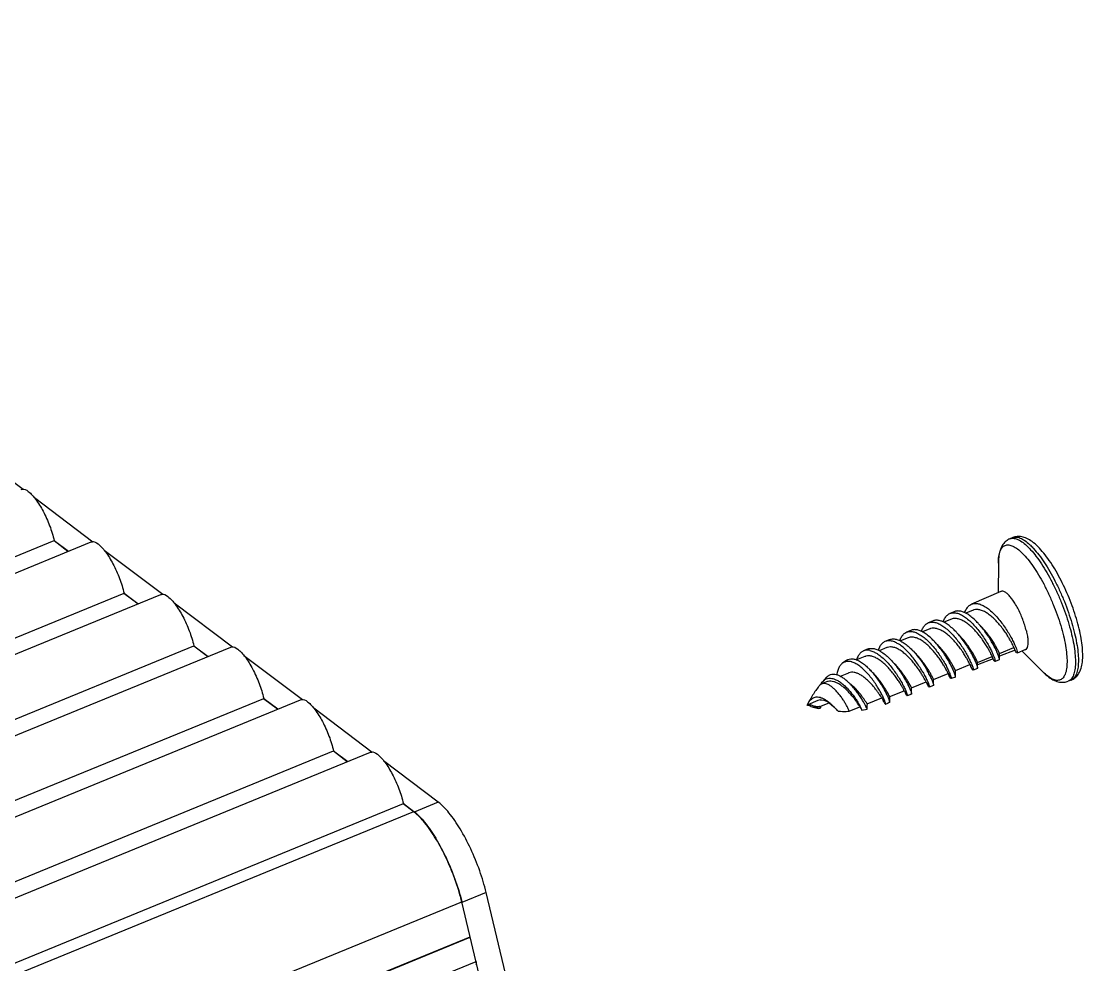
# Model space of a CAD drawing. Header units: millimetres. Extents: x 2325 to 6512, y -89 to 731.
# Drawn here: x 6393.93 to 6432.55, y 282.97 to 317.3 of the extents above; entities that cross this region are included whole.
import ezdxf

# ---------------------------------------------------------------- set-up
doc = ezdxf.new("R2010")
doc.units = ezdxf.units.MM
doc.layers.add('02___PRT_ALL_AXES', color=7, linetype='Continuous')

msp = doc.modelspace()

# ---------------------------------------------------------------- linework, layer by layer
at = {"color": 7, "linetype": 'Continuous'}
for p, q in [((6393.997358874893, 300.263150309693), (6371.373346442031, 317.2957341311715)), ((6396.538300391936, 298.3501916997523), (6394.411216185365, 299.9515760763518)), ((6258.520895695759, 242.3894991001519), (6395.133252071735, 298.3999497384114)), ((6259.857577264216, 242.3426601971326), (6396.469933640163, 298.3531108328519)), ((6395.63031539562, 298.0088711352521), (6395.125149575872, 298.3891873672522)), ((6395.133252071735, 298.3999497384114), (6395.644816296242, 298.0148164395926)), ((6399.079241906418, 296.4372330923518), (6396.952157699832, 298.0386174689514)), ((6261.061837212803, 240.4765404902121), (6397.674193586232, 296.4869911284716)), ((6262.398518781245, 240.4297015871919), (6399.010875154689, 296.4401522254514)), ((6398.171256910116, 296.0959125278517), (6397.666091090383, 296.4762287598517)), ((6397.674193586232, 296.4869911284716), (6398.185757810768, 296.1018578321921)), ((6401.620183423491, 294.5242744824121), (6399.493099216905, 296.1256588590116)), ((6428.569026396401, 295.8684043697115), (6428.298132935141, 295.7573392705311)), ((6427.775793357514, 295.543182396333), (6427.497358702307, 295.4290254440523)), ((6426.99466173717, 295.1885916907316), (6426.723792931671, 295.077536700753)), ((6426.20142870083, 294.8633697198923), (6425.92467050149, 294.7499001068521)), ((6263.602778727314, 238.5635818828117), (6400.215135103275, 294.5740325210721)), ((6264.939460295771, 238.5167429772521), (6401.551816671703, 294.5271936155125)), ((6400.712198427145, 294.1829539179119), (6400.207032607426, 294.5632701499119)), ((6400.215135103275, 294.5740325210721), (6400.726699327783, 294.1888992222515)), ((6425.420300979351, 294.5087806576724), (6425.147423011027, 294.3969019177514)), ((6429.520740555958, 294.2922633919528), (6430.049562579321, 294.5090780383319)), ((6430.091027853277, 294.4146051284727), (6429.521333884719, 294.1919613167123)), ((6430.049391098868, 294.5090077311318), (6430.059793270071, 294.4900816983721)), ((6430.091027853277, 294.4146051284727), (6430.059266395323, 294.4910403121524)), ((6430.059793270071, 294.4900816983721), (6430.06437295359, 294.4812902783127)), ((6404.161124937958, 292.6113158750116), (6402.034040731387, 294.2127002516129)), ((6424.145004982822, 293.9875019542326), (6424.104128757748, 293.9975878802118)), ((6424.627067943011, 294.183558684292), (6424.326736813915, 294.0604242747316)), ((6428.727507517086, 293.9670414185724), (6429.256329542981, 294.1838560674917)), ((6429.292355320586, 294.1024735175318), (6428.727906261507, 293.8818794832317)), ((6429.256158054903, 294.1837857577514), (6429.266564747328, 294.1648512464711)), ((6429.292355320586, 294.1024735175318), (6429.266033788235, 294.1658173049921)), ((6429.266564747328, 294.1648512464711), (6429.271141987332, 294.1560642079115)), ((6429.51636903309, 294.063348096672), (6429.525905193828, 294.0767061166928)), ((6429.523580984629, 294.0774541898712), (6429.521954581951, 294.1447172125721)), ((6424.024839193176, 293.5840258625315), (6423.729785996149, 293.4630553805721)), ((6427.129041580143, 293.3460078651117), (6427.65786360355, 293.5628225114918)), ((6427.657669227478, 293.5630666562923), (6427.675744342481, 293.5317861854522)), ((6427.922274616498, 293.6712298359528), (6428.451096639876, 293.8880444848713)), ((6428.450901692349, 293.8882895897917), (6428.468979558145, 293.857004254852)), ((6428.468979558145, 293.857004254852), (6428.480098199851, 293.8364767063725)), ((6428.477179920208, 293.8352031300522), (6428.47052066502, 293.8508018390124)), ((6428.723244320116, 293.7551488121329), (6428.731618956657, 293.766599035612)), ((6428.72993227219, 293.7672450439725), (6428.728535942771, 293.8293650746721)), ((6423.021663841131, 293.1710797389717), (6423.036515614856, 293.1967017248119)), ((6423.054373189001, 293.1860592467322), (6423.023475668868, 293.1702209624321)), ((6423.036515614856, 293.1967017248119), (6423.085774421585, 293.2651344302124)), ((6423.231606156836, 293.2588038891529), (6423.054344583516, 293.1861274431924)), ((6426.323812400669, 293.0501977683928), (6426.852634424047, 293.2670124173113)), ((6426.898270819956, 293.182447806152), (6426.892876822627, 293.1939803967519)), ((6426.895000905244, 293.1931219123119), (6426.900124311282, 293.183278109292)), ((6426.904309184794, 293.1704336645719), (6426.898270819956, 293.182447806152)), ((6427.675744342481, 293.5317861854522), (6427.686792008981, 293.5113952330924)), ((6427.68443935428, 293.5103574830712), (6427.680230625099, 293.5199085155312)), ((6427.920172296605, 293.4392244046115), (6427.92399155997, 293.4523396717516)), ((6425.530579364344, 292.7249757975517), (6426.059401387693, 292.9417904439327)), ((6426.324516793475, 292.827710219973), (6426.321697446818, 292.818187378972)), ((6427.127096089995, 293.1310996538326), (6427.130398217016, 293.1423671090718)), ((6266.143720244358, 236.6506232728719), (6402.756076617772, 292.6610739111323)), ((6267.480401812785, 236.6037843698517), (6404.092758186214, 292.6142350081121)), ((6403.253139941671, 292.2699953105133), (6402.747974121909, 292.6503115425115)), ((6402.756076617772, 292.6610739111323), (6403.267640842294, 292.2759406148528)), ((6422.523205688974, 292.415057941392), (6422.534038085383, 292.4366381750918)), ((6422.523205688974, 292.415057941392), (6422.548384729302, 292.4291567320918)), ((6422.653060295905, 292.3726679144132), (6422.523205688974, 292.415057941392)), ((6422.534038085383, 292.4366381750918), (6422.575328353336, 292.5113768216527)), ((6422.917098607048, 292.5803277734115), (6422.548384726755, 292.429156744792)), ((6422.994094780219, 292.6040157854716), (6422.917098911852, 292.5803270317322)), ((6422.984346768217, 292.365683005852), (6423.322668204864, 292.5043932694519)), ((6424.442681021968, 292.3923019696315), (6424.455029191313, 292.3687909777921)), ((6424.71569824582, 292.461367716692), (6425.240346787565, 292.6764712539719)), ((6425.219488457436, 292.7083951169719), (6425.250867970486, 292.6603684845525)), ((6425.311215228512, 292.547818100052), (6425.297472799803, 292.580957609592)), ((6425.29896061752, 292.5782680518517), (6425.302045602462, 292.5723392625917)), ((6425.30087343565, 292.5718572569525), (6425.311215228512, 292.547818100052)), ((6425.330549281784, 292.5087953459927), (6425.311215228512, 292.547818100052)), ((6425.526339606478, 292.5446695846325), (6425.517103798202, 292.5292757368318)), ((6425.526339606478, 292.5446695846325), (6425.530985050582, 292.517990656533)), ((6406.702066455016, 290.6983572650709), (6404.57498224843, 292.2997416416723)), ((6422.66197247775, 292.3700038074724), (6422.653061304294, 292.372671196092)), ((6424.05917131909, 292.1921946355326), (6424.447130411087, 292.3512561157325)), ((6424.426241387593, 292.3831939233326), (6424.456738469098, 292.3365660943121)), ((6424.455029191313, 292.3687909777921), (6424.46069753916, 292.3576681984126)), ((6424.46069753916, 292.3576681984126), (6424.511689865418, 292.2498479466925)), ((6424.506114705096, 292.2523306188917), (6424.50891350573, 292.2469180770116)), ((6424.50891350573, 292.2469180770116), (6424.509365673986, 292.2460188027129)), ((6424.516204441077, 292.2347008903719), (6424.509365097381, 292.2460187366726)), ((6424.511689865418, 292.2498479466925), (6424.516041495017, 292.2347506235722)), ((6424.70939682585, 292.2674922929121), (6424.709532365343, 292.2678337806722)), ((6268.684661758854, 234.7376646654723), (6405.297018134801, 290.7481153037318)), ((6270.021343327297, 234.6908257599119), (6406.633699703258, 290.7012763981723)), ((6405.794081458685, 290.3570367005726), (6405.288915638967, 290.7373529325726)), ((6405.297018134801, 290.7481153037318), (6405.808582359337, 290.3629820049121)), ((6409.105403449192, 288.8889948055715), (6407.115923762927, 290.3867830342718)), ((6271.225603275883, 232.8247060555325), (6407.837959649327, 288.835156693792)), ((6271.606744502433, 232.5377622656927), (6408.219100878379, 288.548212901412)), ((6408.224033405999, 288.5276370599125), (6407.829857153449, 288.8243943251721)), ((6407.837959649327, 288.835156693792), (6408.219100878379, 288.548212901412)), ((6409.105403449192, 288.8889948055715), (6408.224033405999, 288.5276370599125)), ((6409.57338210429, 286.4459915127721), (6409.724577171475, 286.0493468755315)), ((6409.724577171475, 286.0493468755315), (6409.84897967602, 285.6703099170721)), ((6409.84778100432, 285.6699824475721), (6409.729509701612, 286.0287710314927)), ((6410.845815503033, 285.602603306232), (6409.964445462372, 285.2412455605721)), ((6424.600799745627, 228.0418690095915), (6410.845815503033, 285.602603306232)), ((6273.347156558821, 229.2513707663514), (6409.959512932235, 285.2618214046118)), ((6422.495585759456, 232.7996774594115), (6409.959512932235, 285.2618214046118)), ((6273.650767503519, 227.9808444885123), (6410.263123879509, 283.9912951267718)), ((6273.655036636477, 227.9607688034924), (6410.267393012438, 283.9712194417528)), ((6410.248623596077, 283.9853500764323), (6410.267393012438, 283.9712194417528)), ((6273.865267323441, 227.0810125975516), (6410.477623699417, 283.0914632358129))]:
    msp.add_line(p, q, dxfattribs=at)
for points in [[(6428.728535942771, 293.8293650746721), (6428.727585545867, 293.9086268668728), (6428.727556884516, 293.967196836092)], [(6429.521954581951, 294.1447172125721), (6429.520848185924, 294.2289298584731), (6429.520789923403, 294.2924187993124)], [(6424.867083531057, 293.645209169172), (6424.846561662018, 293.6654176453924), (6424.814918705228, 293.6974319349331), (6424.79661008296, 293.7163688312724)], [(6427.92399155997, 293.4523396717516), (6427.922635979756, 293.5205624639314), (6427.921949940976, 293.6063275222726), (6427.922288472206, 293.6712726654326)], [(6426.849842859907, 293.2703296395314), (6426.874845545501, 293.2290376977319), (6426.894185882726, 293.1945742360516)], [(6427.130398217016, 293.1423671090718), (6427.129261094591, 293.2053970465116), (6427.128715294306, 293.2861364760914), (6427.129055435866, 293.3460506869727)], [(6426.056607105778, 292.9451120120914), (6426.081197810994, 292.9045252276313), (6426.101636594083, 292.8681459328521), (6426.102827755016, 292.8658588177926)], [(6426.324516793475, 292.827710219973), (6426.323461713031, 292.8969450649923), (6426.323246834125, 292.9843628987922), (6426.324035087566, 293.0508696542732)], [(6422.994094742122, 292.6040159683519), (6423.051124460408, 292.6094780986526), (6423.136873120524, 292.5966834785725), (6423.228216613201, 292.5610374995716), (6423.318598538108, 292.5069573588128)], [(6423.321972282947, 292.5049386709518), (6423.415205129257, 292.4318708541717), (6423.501015318305, 292.3502986449515)], [(6424.70953243899, 292.2678337959117), (6424.710481908764, 292.3123506944324), (6424.713527706592, 292.3999790358124), (6424.716708746719, 292.4613153088724)], [(6425.250867970486, 292.6603684845525), (6425.282716458993, 292.6076329512128), (6425.297472799803, 292.580957609592)], [(6425.530985050582, 292.517990656533), (6425.530135872696, 292.5819802389927), (6425.530043876463, 292.6642924492729), (6425.530802051211, 292.725647640252)], [(6423.014511094467, 292.3326934655318), (6423.032917176528, 292.381381099933), (6423.035185637835, 292.3865267132117)], [(6424.456738469098, 292.3365660943121), (6424.48922347904, 292.2828630724319), (6424.506114705096, 292.2523306188917)]]:
    msp.add_lwpolyline(points, dxfattribs=at)
for points, start_tangent, end_tangent in [([(6393.931426375313, 300.2624357924527), (6393.964750288835, 300.275493322851), (6394.183936403695, 300.1925269177912), (6394.450938396994, 299.9094645400513), (6394.725107635308, 299.4693998677315), (6394.964704334148, 298.9393287612505), (6395.133252071735, 298.3999497384114)], (0.8788584231803711, 0.4770826678940581), (0.2324207437533118, -0.9726153391105641)), ([(6396.472367889795, 298.3494771850522), (6396.505691803361, 298.3625347154523), (6396.724877920724, 298.2795683103926), (6396.991879914038, 297.9965059301115), (6397.26604914979, 297.556441260332), (6397.505645851192, 297.0263701513116), (6397.674193586232, 296.4869911284698)], (0.8788584231803711, 0.4770826678940581), (0.2324207437533118, -0.9726153391105641)), ([(6429.902868008614, 298.4668843619705), (6429.767653488607, 298.3865095265303), (6429.651837146705, 298.260662579852), (6429.563462362808, 298.0890555011713), (6429.506463091509, 297.8678063754708), (6429.48409091119, 297.5848725395129)], (-0.9252533689226204, -0.379349711081136), (-0.009504860473904149, -0.9999548277934218)), ([(6429.502925232178, 297.8316517081324), (6429.549854518564, 298.0149686821126), (6429.6270305288, 298.1504661632101), (6429.731438351469, 298.2276193845722), (6429.860504092847, 298.2445276286319), (6430.011052305834, 298.2007760625923), (6430.179375243266, 298.0974417988521), (6430.361328064502, 297.9370695084702), (6430.552430803984, 297.7236078729123), (6430.747978139576, 297.4623126017516), (6430.943156928794, 297.1596143247528), (6431.133156891688, 296.8229731717723), (6431.313301735872, 296.4606752832108), (6431.479155206553, 296.0816428230913), (6431.626633933682, 295.6952080003305), (6431.752106992362, 295.3108846617918), (6431.852484343059, 294.9381373173722)], (0.1560760860222876, 0.9877450356098803), (0.2324207437690665, -0.9726153391067993)), ([(6429.902973982485, 298.4666224346323), (6429.986080735262, 298.4861536579513), (6430.129604245516, 298.4667398791528), (6430.291790702957, 298.3894571482718), (6430.469016157493, 298.25603219541), (6430.65732227568, 298.0694451644707), (6430.852501966607, 297.8338648304501), (6431.050197817089, 297.5545500576102), (6431.245991377737, 297.2377428578496), (6431.435507668759, 296.8905227344124), (6431.614514791052, 296.5206435275116), (6431.779013410496, 296.1363691525524), (6431.92532952122, 295.7462824016123), (6432.05019490266, 295.3590963281325), (6432.150819910976, 294.9834609122702)], (0.9271975669366952, 0.3745726523208455), (0.2324207436089998, -0.9726153391450496)), ([(6432.423005322906, 295.1928882150326), (6432.323755877, 295.5614907442708), (6432.201105449227, 295.9373429262717), (6432.057796756921, 296.3133405689908), (6431.896753032774, 296.6821914518126), (6431.721031225223, 297.0366486651722), (6431.533638303075, 297.3698181105904), (6431.33719593497, 297.6754365697118), (6431.133317772745, 297.9480790292521), (6430.921494218748, 298.1829377416519), (6430.709416210108, 298.3652963964917), (6430.515581240901, 298.480891931112), (6430.333723491824, 298.5403160235904), (6430.163701091204, 298.5486791183706), (6430.010315893795, 298.5109375098321)], (-0.2324207434481656, 0.9726153391834832), (-0.9252533683441613, -0.3793497124920273)), ([(6430.010421740672, 298.5106755266127), (6430.093527827974, 298.5302067473907), (6430.237051754762, 298.5107931463929), (6430.399238265565, 298.4335104967916), (6430.576464248394, 298.3000851603913), (6430.652838461925, 298.2295736961299)], (0.9271973265168925, 0.3745732474429097), (0.7176516233279644, -0.6964022885766084)), ([(6430.652838461925, 298.2295736961299), (6430.764770765376, 298.1134976468505), (6430.959951154795, 297.87791626889), (6431.15764542539, 297.5986036220323), (6431.353437850654, 297.2817984390325), (6431.542954385523, 296.9345781555724), (6431.721961655154, 296.5646989207301), (6431.886460924836, 296.1804232224306), (6432.032777408933, 295.790335536771), (6432.15764280053, 295.4031494353506), (6432.258267796142, 295.027514060131)], (0.7176516229689216, -0.6964022889466065), (0.2324207433752092, -0.9726153392009174)), ([(6429.484090575928, 297.5848725420522), (6429.501810134077, 297.824464943233), (6429.502925232178, 297.8316517081324)], (0.00922159512803479, 0.99995748018768), (0.1560760822532314, 0.9877450362054383)), ([(6399.013309406868, 296.4365185751115), (6399.046633320389, 296.4495761055107), (6399.26581943525, 296.366609700451), (6399.53282142852, 296.0835473227119), (6399.806990666833, 295.6434826503904), (6400.046587365703, 295.1134115439111), (6400.215135103275, 294.5740325210712)], (0.8788584231803711, 0.4770826678940581), (0.2324207437533118, -0.9726153391105641)), ([(6428.2576286575, 295.7755642328123), (6428.283109520935, 295.8407159186102), (6428.355371322055, 295.9654575131702), (6428.446654804729, 296.0542658623511), (6428.506887922757, 296.0877884013501)], (0.3265660346058696, 0.9451743886933236), (0.917632221630544, 0.3974306302053133)), ([(6428.506887922757, 296.0877884013501), (6428.557663221241, 296.1051922730724), (6428.684501270875, 296.1149500183522), (6428.821589734283, 296.0847949935717), (6428.967658243253, 296.0171618344523), (6429.121962110434, 295.9131309553916), (6429.277875545109, 295.778364354211), (6429.428438601864, 295.6220259038731), (6429.572580912029, 295.4486462531725), (6429.709065302502, 295.2621233902503), (6429.831962890059, 295.0733210094107), (6429.93656448171, 294.8937048382907)], (0.9176322220735907, 0.3974306291823571), (0.4821638463020424, -0.8760810609294214)), ([(6430.04891320802, 294.50933979549), (6430.04886492769, 294.5099711658325), (6430.045831857811, 294.5203119427109), (6430.02594522753, 294.5664449721119), (6429.987804021113, 294.6453277683707), (6429.930807289793, 294.7524952959714), (6429.855178540887, 294.8822581885918), (6429.761954071504, 295.0279539322503), (6429.652935844011, 295.1822399686101), (6429.53061106198, 295.3374157949104), (6429.398041987539, 295.485759953391), (6429.258730945347, 295.6198671451723), (6429.116466391157, 295.7329707696111), (6428.975156879527, 295.8192368175526), (6428.838660152289, 295.8740163752521), (6428.710614860984, 295.8940457967122), (6428.594282241242, 295.8775859363116), (6428.569040915021, 295.8683691297531)], (0.3738623971590705, 0.9274841820702246), (-0.9245950271606257, -0.3809514873968098)), ([(6427.498725895386, 295.4317581767103), (6427.398770824797, 295.4739200532725), (6427.263907515642, 295.502785448932), (6427.139023018137, 295.4927363478712), (6427.088966722536, 295.4755342664506)], (-0.8943190058648974, 0.4474299003741496), (-0.9176466081745377, -0.3973974112972636)), ([(6427.470701834094, 295.440825651592), (6427.495061922522, 295.5022617339503), (6427.566529572339, 295.6250919327916), (6427.65779133545, 295.713728387472), (6427.717706254998, 295.7470218464107)], (0.3325829944957656, 0.9430739906137957), (0.9177529286484862, 0.3971518122294381)), ([(6427.717706254998, 295.7470218464107), (6427.767970340408, 295.7642693227129), (6427.892904179922, 295.7742592773314), (6428.02799913454, 295.7453015780714), (6428.173569427594, 295.678778299892), (6428.326647033531, 295.5764665893524), (6428.480574691153, 295.4444477093705), (6428.629233611495, 295.2912908935107), (6428.772975714173, 295.1196773784716), (6428.90875204409, 294.93542128775), (6429.030674429139, 294.7494857845916), (6429.134482458767, 294.5726969306509)], (0.9177529285225937, 0.3971518125203553), (0.4854662157510271, -0.8742554279867969)), ([(6429.255773836712, 294.1840647996126), (6429.255734616594, 294.1845747198507), (6429.252212949747, 294.1960749991115), (6429.231397235731, 294.2440938565917), (6429.191870479635, 294.3254245372103), (6429.133054125336, 294.4353809644911), (6429.055231931468, 294.5680103487123), (6428.959535285156, 294.7163618706502), (6428.847890710394, 294.8727992666921), (6428.722932022045, 295.0293432944703), (6428.587881098336, 295.1780286892511), (6428.446402689393, 295.3112596724698), (6428.302439794696, 295.4221481298912), (6428.160037006086, 295.5048193894903), (6428.023159743645, 295.5546720685518), (6427.895517433537, 295.5685804329108), (6427.780398552781, 295.545030449531), (6427.775794073788, 295.5431806564305)], (0.3516287659661498, 0.9361395253620707), (-0.9250115865917613, -0.3799388959701189)), ([(6428.29919883342, 295.7593585629104), (6428.182594842607, 295.810444051291), (6428.046506148583, 295.8400212489317), (6427.920545173658, 295.8301344665718), (6427.87008755297, 295.8128199190317)], (-0.8843558661337695, 0.4668133481754678), (-0.9176389853893702, -0.3974150129191993)), ([(6428.745124372881, 295.3972888222318), (6428.635390195583, 295.5082027380716), (6428.480680334827, 295.6412013697102), (6428.32756299311, 295.7438123303521), (6428.29919883342, 295.7593585629104)], (-0.6820483188457989, 0.731307111109703), (-0.8843558655644653, 0.4668133492539879)), ([(6426.143346774823, 295.0672228783508), (6426.193121018683, 295.0843197783718), (6426.315704824819, 295.0945379469115), (6426.45025659026, 295.0663243279517), (6426.593625958072, 295.0015340003313), (6426.742262419759, 294.9033665893524), (6426.892147072978, 294.776519126511), (6427.039635170202, 294.626472106312), (6427.181084684091, 294.4595671899327), (6427.313006183011, 294.2828301189723), (6427.431499451233, 294.1048648716526), (6427.534564342912, 293.9323804160106)], (0.9178193790531995, 0.3969982209461392), (0.4923089806709713, -0.8704205119083015)), ([(6426.724631185012, 295.0791197608317), (6426.603440825415, 295.1319498355127), (6426.46984212132, 295.1602644423322), (6426.345965157985, 295.1502538959324), (6426.295728613835, 295.1330154086903)], (-0.8837500709334642, 0.467959199209821), (-0.9176818680134845, -0.3973159814546623)), ([(6426.683567106602, 295.0953524512518), (6426.711697568515, 295.1667457831903), (6426.783364849611, 295.288483505173), (6426.873644252491, 295.3753677408525), (6426.932528991232, 295.40798394943)], (0.3249557932885977, 0.9457292067014629), (0.9176754571056402, 0.3973307884193654)), ([(6426.932528991232, 295.40798394943), (6426.983086192626, 295.4253119386515), (6427.107841122162, 295.4351913169115), (6427.242439562639, 295.406297234493), (6427.385930482162, 295.3409166388113), (6427.537321896432, 295.2402242392303), (6427.690149251439, 295.1097874744503), (6427.837647681366, 294.9585352750522), (6427.979081218649, 294.7905676074309), (6428.113030671355, 294.6099396628709), (6428.233736980599, 294.4271903560323), (6428.336646365869, 294.253388321112)], (0.917675456452128, 0.3973307899287176), (0.4888349458690399, -0.8723762924892062)), ([(6428.451195280761, 293.8886306025718), (6428.450841291133, 293.8891064741122), (6428.446126700621, 293.8982361916908), (6428.425145698619, 293.9419225889517), (6428.386545072246, 294.0172300532707), (6428.329743943783, 294.1198497362705), (6428.254957273452, 294.2442909275717), (6428.163184571569, 294.3841235841513), (6428.056164389369, 294.5322612609519), (6427.936296640773, 294.6812720322717), (6427.80653626528, 294.8237037438506), (6427.670262892929, 294.9524093716312), (6427.531132284721, 295.060858268271), (6427.392916096849, 295.1434197516122), (6427.259336948215, 295.1956067338518), (6427.133906045923, 295.2142688174329), (6427.019770414388, 295.1977265822928), (6426.994675280434, 295.1885588129711)], (-0.7578360913637588, 0.6524449851339962), (-0.9246374077500721, -0.3808486105911733)), ([(6427.958442433412, 295.0650571930722), (6427.847286813727, 295.1768224508726), (6427.694049355379, 295.3076537665523), (6427.542386971394, 295.4085206234925), (6427.498725895386, 295.4317581767103)], (-0.6834971996593606, 0.7299531341516469), (-0.8943190072569378, 0.4474298975917517)), ([(6429.289428844344, 294.6347093085326), (6429.185450690589, 294.8120714963528), (6429.063377439708, 294.9985038209718), (6428.927873067567, 295.1826796400704), (6428.78480507836, 295.3538668897712), (6428.745124372881, 295.3972888222318)], (-0.4848217712189388, 0.8746129716349577), (-0.6820483184706961, 0.73130711145954)), ([(6429.520099980664, 294.2925559770904), (6429.520042901766, 294.2931565169104), (6429.517009831872, 294.3034972937924), (6429.49712320162, 294.3496303257319), (6429.458981995174, 294.4285131194513), (6429.401985266415, 294.5356806470512), (6429.326356517495, 294.6654435396716), (6429.233132045565, 294.8111392858703), (6429.124113818101, 294.9654253222328), (6429.00178903607, 295.1206011485304), (6428.869219964146, 295.2689453044698), (6428.832596824281, 295.3063788897519)], (0.1950095098419745, 0.9808013514831599), (-0.7067107593747319, 0.7075025813267326)), ([(6432.134674284136, 293.3295186473909), (6432.268974871515, 293.409154538412), (6432.384192885942, 293.5335694051512), (6432.47233241502, 293.7027188992109), (6432.529664952099, 293.9200419113498), (6432.553283101466, 294.1979085895521), (6432.540164461208, 294.5098940717529), (6432.495498286904, 294.8425090859722), (6432.423005322906, 295.1928882150326)], (0.9252533681040215, 0.3793497130777405), (-0.2324207435877958, 0.9726153391501166)), ([(6425.358264824516, 294.7282250625706), (6425.302725763651, 294.6978866421708), (6425.212627899638, 294.6131123260723), (6425.140805188328, 294.4938901540511), (6425.110148315443, 294.4171443715525)], (-0.9179066765228422, -0.3967963371741109), (-0.325616713196378, -0.9455018540897675)), ([(6426.736728247439, 293.6130718064717), (6426.634502894341, 293.7826557014917), (6426.51698681748, 293.9577822702107), (6426.386802805553, 294.1309755306314), (6426.247058464762, 294.2948388655907), (6426.101205533219, 294.4423604526904), (6425.952920848833, 294.567155968912), (6425.805998041333, 294.6636880796316), (6425.664174868036, 294.7275131742311), (6425.53097020936, 294.7554546702916), (6425.409569382837, 294.7457018678509), (6425.358264824516, 294.7282250625706)], (-0.4958547446560965, 0.8684054768378868), (-0.9179066773811143, -0.396796335188675)), ([(6425.514691453509, 294.7958192403105), (6425.538354807251, 294.8050285945104), (6425.659692347161, 294.8241390033302), (6425.794143973088, 294.8033501167914), (6425.925237726662, 294.7510267213123)], (0.9173041338497816, 0.3981873001768165), (0.8931817045042423, -0.4496959447659012)), ([(6425.896786185893, 294.7611268662106), (6425.923219544269, 294.8273438305508), (6425.995172163874, 294.9489622944523), (6426.085658226244, 295.0354323501118), (6426.143346774823, 295.0672228783508)], (0.3316180299114659, 0.9434137386309561), (0.9178193787819138, 0.3969982215733243)), ([(6425.925237726662, 294.7510267213123), (6425.938359361573, 294.7442945808519), (6426.088596841126, 294.6501365674906), (6426.240853496225, 294.5254614726721), (6426.372823095133, 294.3955688876516)], (0.8931817043132543, -0.44969594514524), (0.6865616157956872, -0.7270716248871325)), ([(6427.657669966628, 293.563066757891), (6427.647100086828, 293.5853063146308), (6427.619295166567, 293.6419430441331), (6427.573151733328, 293.7293859909108), (6427.508387237505, 293.8426796911702), (6427.42555091093, 293.9757269053901), (6427.325997226371, 294.12156355301), (6427.211823505009, 294.2726716480514), (6427.085774475936, 294.4213162097906), (6426.951118209816, 294.559891043132), (6426.811498966572, 294.6812579225701), (6426.670773614294, 294.7790640642718), (6426.532838967623, 294.8480237561701), (6426.401457757189, 294.8841516900114), (6426.280090999682, 294.8849376447509), (6426.201447296155, 294.8633241573728)], (0.135286060733752, -0.9908065814129131), (-0.9258490857070455, -0.3778934644783208)), ([(6427.159535997193, 294.7277117133329), (6427.047659355312, 294.8396340574321), (6426.89603489858, 294.9683025935913), (6426.745830329814, 295.0675732357916), (6426.724631185012, 295.0791197608317)], (-0.6850194822337141, 0.7285247483512515), (-0.883750071598999, 0.4679591979529461)), ([(6427.689510725913, 293.9943927938924), (6427.587223970879, 294.1659437665124), (6427.46734111693, 294.3463253107523), (6427.334370973907, 294.5246073189331), (6427.194011305439, 294.6903825728526), (6427.159535997193, 294.7277117133329)], (-0.4916308884299074, 0.8708036917363294), (-0.6850194826146492, 0.7285247479930648)), ([(6428.495630624975, 294.3170167333513), (6428.392413678763, 294.4916197902924), (6428.271348576696, 294.6751487348914), (6428.137047174003, 294.8564435132715), (6427.995296718358, 295.0249408547127), (6427.958442433412, 295.0650571930722)], (-0.4881568456012116, 0.8727559189674252), (-0.6834972010109416, 0.7299531328860838)), ([(6428.726913019922, 293.9673096374902), (6428.726860180303, 293.9678483181499), (6428.723593704732, 293.9787437497519), (6428.703262676057, 294.0257801453902), (6428.664458250243, 294.1058368077304), (6428.606589940764, 294.2143433750728), (6428.529909771556, 294.3454848399927), (6428.43549919074, 294.4924610306728), (6428.325219424014, 294.6477889648725), (6428.201627532524, 294.8036346171114), (6428.067861963102, 294.9521594153105), (6428.039364194346, 294.9811551917103)], (0.172569655269835, 0.9849973167882491), (-0.7066992935371632, 0.7075140341463725)), ([(6429.93656448171, 294.8937048382907), (6430.023157366721, 294.7272700149509), (6430.091217959585, 294.5788356686911), (6430.138233207175, 294.4582819270721), (6430.164016597317, 294.3723767597924), (6430.170435911374, 294.3228122716703), (6430.162959878575, 294.3145623084905)], (0.482163845894145, -0.8760810611539137), (-0.8127074627653086, -0.5826719316781738)), ([(6431.852484343059, 294.9381373173722), (6431.925294395545, 294.5861441783302), (6431.968744354375, 294.2635723114102), (6431.981764325779, 293.9783655056502), (6431.964033761798, 293.7375442981914), (6431.915989377327, 293.5470405593126), (6431.838813364559, 293.4115430782106), (6431.734405544406, 293.3343898568504), (6431.605339803044, 293.3174816127915), (6431.454791587495, 293.3612331788311), (6431.286468652625, 293.4645674425713), (6431.109814083402, 293.6196446762299)], (0.2324207433491464, -0.9726153392071453), (-0.7084629194268725, 0.7057480370480339)), ([(6432.150819910976, 294.9834609122702), (6432.224956752785, 294.6277672167501), (6432.270949325286, 294.2999608975127), (6432.287770239063, 294.0073652317499), (6432.275043858617, 293.7565151009924), (6432.233054420105, 293.5530144691323), (6432.162739788075, 293.4014090649519), (6432.117795653941, 293.3465638736528)], (0.2324207428137469, -0.9726153393350869), (-0.7073837850390003, -0.7068296687773494)), ([(6432.258267796142, 295.027514060131), (6432.332404627823, 294.6718204154125), (6432.37839720792, 294.3440140428323), (6432.395218126776, 294.0514176430127), (6432.382491606631, 293.8005671312524), (6432.340501916662, 293.5970663952515), (6432.270187048411, 293.4454612882521), (6432.173117661669, 293.3491383617732), (6432.13456844487, 293.3297806331514)], (0.2324207437365197, -0.9726153391145768), (-0.9271973139779885, -0.3745732784809983)), ([(6401.55425092135, 294.523559967711), (6401.587574834886, 294.5366174955719), (6401.806760952264, 294.4536510930514), (6402.073762945593, 294.1705887127703), (6402.347932183877, 293.7305240429917), (6402.587528882746, 293.2004529339713), (6402.756076617772, 292.6610739111323)], (0.8788584231803711, 0.4770826678940581), (0.2324207437533118, -0.9726153391105641)), ([(6424.565133792066, 294.3842742010705), (6424.480701730785, 294.3287748429314), (6424.400859845768, 294.2345442439903), (6424.338350455926, 294.1095982683321), (6424.321646867285, 294.0624025308701)], (-0.9072401883757883, -0.4206129344134156), (-0.3081439570675549, -0.9513397404306987)), ([(6424.80998687869, 294.4045864362918), (6424.687295567021, 294.4147559511323), (6424.576762712162, 294.38938980425), (6424.565133792066, 294.3842742010705)], (-0.9773474733152957, 0.2116410083235468), (-0.9072401865754257, -0.4206129382967043)), ([(6424.80998687869, 294.4045864362918), (6424.748644789035, 294.4322075392932), (6424.694670086183, 294.4373324871306), (6424.66732596003, 294.4298196929115)], (-0.8577294701997312, 0.5141013090344049), (-0.9191765548544455, -0.3938457324967642)), ([(6424.721432565066, 294.4533216372723), (6424.829193667809, 294.4801400977306), (6424.958954612224, 294.4711866536121), (6425.09932369648, 294.4239395217913), (6425.148847615719, 294.3995980845714)], (0.918539127941516, 0.3953300778342568), (0.8841641192649037, -0.4671764229972629)), ([(6424.80998687869, 294.4045864362918), (6424.948863354783, 294.3571509507722), (6424.992921232124, 294.3355460028718)], (0.9773474724609315, -0.2116410122689578), (0.886006446291912, -0.4636729204182378)), ([(6424.992921232124, 294.3355460028718), (6425.095820211, 294.2741424985527), (6425.248310891513, 294.1578112224509), (6425.399251831705, 294.0154312633697), (6425.542838560033, 293.8560010132699), (6425.677785229427, 293.6845706576308), (6425.802572869123, 293.5059473471122), (6425.91155120337, 293.331607103972), (6426.001524909612, 293.1712931142113), (6426.072842178715, 293.0291498018517), (6426.125095180638, 292.9104032778517), (6426.156949170758, 292.8232302771915), (6426.169306575577, 292.7720708163927), (6426.165174648364, 292.7593112127527)], (0.8860064426118995, -0.463672927450166), (-0.5911742441344674, -0.8065438692793104)), ([(6425.148847615719, 294.3995980845714), (6425.246716188087, 294.3410872008301), (6425.397252348799, 294.2267520345306), (6425.546916898349, 294.0863312942923), (6425.573885162908, 294.0583171466126)], (0.8841641189006744, -0.4671764236865921), (0.6883176882473528, -0.7254093741094197)), ([(6426.846432488261, 293.2761739839501), (6426.824352428297, 293.3174229006912), (6426.785287426415, 293.3891631940899), (6426.728676886874, 293.4872418396929), (6426.654727441151, 293.6063664960305), (6426.564402028724, 293.7403393599118), (6426.459375980188, 293.8823299573126), (6426.341962097658, 294.02517488117), (6426.21500813262, 294.1616913213705), (6426.081771119449, 294.2849906455115), (6425.945774182919, 294.3887783652911), (6425.810652096023, 294.4676274151109), (6425.679992316693, 294.5172128683901), (6425.557178523721, 294.5344979722516), (6425.445243426288, 294.5178634538327), (6425.420313552351, 294.5087501243318)], (-0.5747802405848904, 0.8183078119101488), (-0.9246791772985259, -0.3807471852430713)), ([(6426.372823095133, 294.3955688876516), (6426.391039782111, 294.3760921244705), (6426.535166440759, 294.20882792001), (6426.669483997868, 294.0311845541904), (6426.790615691085, 293.8511207664918), (6426.89571250653, 293.676700218711)], (0.6865616143890639, -0.7270716262153835), (0.4951408536185141, -0.868812715766712)), ([(6427.922432294605, 293.6717793217716), (6427.922019265223, 293.6722918251911), (6427.917304674682, 293.6814215453117), (6427.896323672723, 293.7251079425708), (6427.857723048868, 293.8004154068897), (6427.80092192039, 293.9030350873512), (6427.726135250074, 294.0274762786515), (6427.634362548177, 294.1673089377721), (6427.52734236343, 294.3154466145727), (6427.407474617396, 294.4644573833505), (6427.277714241931, 294.6068890974723), (6427.246504830104, 294.6382708101713)], (-0.9612074250760171, 0.2758265505326364), (-0.7115035454760575, 0.7026825063817939)), ([(6429.134482458767, 294.5726969306509), (6429.211828255307, 294.42639170383), (6429.274856661135, 294.2935940954115), (6429.321912960231, 294.1807005797721), (6429.352276239597, 294.0933757760116), (6429.36689635258, 294.0338811223313), (6429.366936123924, 294.003411053732), (6429.363632955496, 294.0026263207304)], (0.48546621594054, -0.874255427881562), (-0.9967751263403551, -0.08024554510481823)), ([(6429.525905193828, 294.0767061166928), (6429.516573050942, 294.1201408939317), (6429.490521901616, 294.2048624770908), (6429.443468086663, 294.3238346521524), (6429.375606048148, 294.4703704677916), (6429.289428844344, 294.6347093085326)], (0.3063822440872552, 0.9519085673046849), (-0.4848217720890139, 0.8746129711526511)), ([(6430.162959878575, 294.3145623084905), (6430.158731774247, 294.3123753278517), (6430.130979388801, 294.3436414121327), (6430.091027853277, 294.4146051284727)], (-0.812707462032443, -0.5826719327003708), (-0.4467877539307281, 0.8946399850987745)), ([(6423.816729970082, 293.9431173719307), (6423.733682041182, 293.8597316103308), (6423.666986716105, 293.7440267261721), (6423.618273437876, 293.6017515395518), (6423.599227052293, 293.5156203402124)], (-0.8073416370926128, -0.5900842999238498), (-0.1828261227613185, -0.9831452633441629)), ([(6424.104128757748, 293.9975878802118), (6424.034259524889, 294.0064844257916), (6423.918864248941, 293.9936009844508), (6423.818026213377, 293.9440600827705), (6423.816729970082, 293.9431173719307)], (-0.9796213029001313, 0.2008534363765014), (-0.8073416398740092, -0.5900842961183985)), ([(6423.965963006654, 294.0477028218914), (6424.055279216127, 294.088904895951), (6424.169596091868, 294.1001305224721), (6424.296168726733, 294.0742710745702), (6424.327678460535, 294.0628291035503)], (0.8318560291273623, 0.5549914835422766), (0.9311601901576256, -0.3646103403163636)), ([(6425.374058453084, 292.4522630612922), (6425.37543361926, 292.4522735692729), (6425.374807910566, 292.481284357071), (6425.356075166734, 292.5462211995121), (6425.318100452228, 292.6435221326713), (6425.260542977829, 292.7682854848702), (6425.18387437067, 292.9144698457906), (6425.089347226743, 293.075169397391), (6424.978951702034, 293.2428832224917), (6424.855341243145, 293.4098210902906), (6424.721711192886, 293.5682522872715), (6424.581653057985, 293.7108454031507), (6424.439005512433, 293.8309726736928), (6424.297702841004, 293.9229859821701), (6424.161594187661, 293.982478403191), (6424.145004982822, 293.9875019542308)], (0.9905189692325101, -0.1373760226188169), (-0.9611587203916412, 0.2759962213783065)), ([(6424.327678460535, 294.0628291035503), (6424.431823959627, 294.0128216699116), (6424.572983844913, 293.9187994728903), (6424.715811547585, 293.7966302201506), (6424.796614642279, 293.7163732127713)], (0.9311601903646639, -0.3646103397876188), (0.6924457281336889, -0.7214699672123612)), ([(6426.056757468696, 292.9449753524726), (6426.056719180729, 292.9449334780323), (6426.039281598141, 292.97684548431), (6426.004789739245, 293.040927380532), (6425.952439478186, 293.1332602768919), (6425.882225734962, 293.2486742624727), (6425.794940707588, 293.3809822935121), (6425.692136498687, 293.5232589177725), (6425.576053921579, 293.6681512340322), (6425.449520763441, 293.808208152291), (6425.315824073763, 293.9362132252111), (6425.178562298484, 294.0455061308324), (6425.041483883289, 294.1302785546307), (6424.908319572534, 294.1858312705511), (6424.782615958053, 294.2087810697115), (6424.667577635928, 294.1972084156926), (6424.627090932549, 294.1835027611117)], (-0.6725837342941804, -0.7400210269734876), (-0.9248886730736878, -0.3802380075952335)), ([(6425.573885162908, 294.0583171466126), (6425.691734010261, 293.9262689448727), (6425.827926150896, 293.7537916291706), (6425.952049758382, 293.5766375664128), (6426.061139971987, 293.4027426868727), (6426.152848897045, 293.2398888368119), (6426.225505939927, 293.095445460471), (6426.27820098823, 292.9760537917112), (6426.31082584803, 292.8873507433121), (6426.324078292959, 292.8337386889919), (6426.323269623006, 292.8279421397522)], (0.6883176901645683, -0.7254093722902355), (-0.1828226942158321, -0.9831459009117948)), ([(6426.324326509372, 293.0512334305325), (6426.324010782302, 293.0514309333105), (6426.317610462365, 293.0593593350325), (6426.295530404905, 293.1006082517718), (6426.256465403038, 293.1723485451724), (6426.199854860935, 293.2704271907708), (6426.125905415242, 293.3895518471111), (6426.035580005317, 293.5235247109916), (6425.930553954278, 293.6655153083914), (6425.813140074295, 293.8083602322525), (6425.686186109242, 293.944876672452), (6425.66031726081, 293.9704340406909)], (-0.8957107069776731, 0.4446373009606337), (-0.7166768609193515, 0.6974053892986378)), ([(6427.129079215325, 293.3460757186725), (6427.129052654544, 293.3460954595506), (6427.12157193546, 293.3615208312925), (6427.097350437043, 293.4114553339126), (6427.055151656803, 293.4926514173897), (6426.994535234999, 293.60049006125), (6426.915874470296, 293.7291878759918), (6426.820337892257, 293.8720551061309), (6426.709835776443, 294.0217929753101), (6426.586934066445, 294.1708172187912), (6426.454739578514, 294.3115934040919), (6426.453270493303, 294.3130453747729)], (-0.8744903496261501, 0.4850429139887867), (-0.7115350003187906, 0.702650655248637)), ([(6427.925176647777, 293.451799703312), (6427.915958289284, 293.4962930992127), (6427.889293549606, 293.5780271216721), (6427.842170824451, 293.6930791039115), (6427.774763948861, 293.8350306589721), (6427.689510725913, 293.9943927938924)], (0.4146242477790215, 0.9099927104948043), (-0.491630887319072, 0.8708036923634752)), ([(6428.336646365869, 294.253388321112), (6428.422314495236, 294.0919297032108), (6428.489919203837, 293.9480795718112), (6428.537002802836, 293.8314464802127), (6428.563399402317, 293.7485288888723), (6428.570946265545, 293.7009818846521), (6428.5643788822, 293.6935492096521)], (0.4888349471280907, -0.8723762917836986), (-0.8005598940396208, -0.5992527480581724)), ([(6428.731618956657, 293.766599035612), (6428.72240025017, 293.8107278678529), (6428.695854608575, 293.8944590719923), (6428.648602970798, 294.0117602699514), (6428.581024980473, 294.1557958416718), (6428.495630624975, 294.3170167333513)], (0.3576680800849979, 0.9338487803109835), (-0.4881568451358908, 0.8727559192276924)), ([(6429.363632955496, 294.0026263207304), (6429.353200766573, 294.0043629720724), (6429.327410785141, 294.0379659325511), (6429.292355320586, 294.1024735175318)], (-0.996775126696004, -0.08024554068710363), (-0.4401955125103257, 0.8979019494164002)), ([(6425.220142149288, 292.7087772955304), (6425.190844892679, 292.751676386771), (6425.140579049586, 292.8269306076102), (6425.074557820199, 292.9208111132705), (6424.994119550794, 293.0270287469105), (6424.901233358609, 293.1389881800927), (6424.798376198314, 293.250124744712), (6424.6883890345, 293.3542273406723), (6424.574320095746, 293.4457315112307), (6424.459263551684, 293.519968700832), (6424.346202078532, 293.5733604050695), (6424.237861238575, 293.603549001032), (6424.136582822897, 293.6094605690908), (6424.044223137136, 293.5912986927909), (6424.024842888912, 293.5840168658518)], (-0.5047165944499715, 0.8632850973385461), (-0.9249971045134409, -0.3799741525969241)), ([(6424.796614642279, 293.7163732127713), (6424.856388497845, 293.651956704571), (6424.990896054582, 293.4913793676126), (6425.115753175962, 293.3221998583716), (6425.227766726364, 293.1521225835925), (6425.324274237189, 292.9889251705929), (6425.403262026894, 292.8401237384526), (6425.46346861464, 292.7126154819128), (6425.504391377583, 292.6124796649122), (6425.526339606478, 292.5446695846325)], (0.6924457276092925, -0.7214699677156614), (0.2458928604848141, -0.9692970139036827)), ([(6425.530288925491, 292.7250816850713), (6425.530270739104, 292.7250370902905), (6425.518704468088, 292.74454613687), (6425.490758641326, 292.7969216658524), (6425.445361714077, 292.8788095386502), (6425.382214741077, 292.9855619261128), (6425.301802641314, 293.1114456037306), (6425.205370847872, 293.2498976280697), (6425.094868455222, 293.3938169973329), (6424.972860441669, 293.5358792938499), (6424.867084021267, 293.6452096720907)], (-0.3425252169000588, -0.9395086352916442), (-0.7167796814255919, 0.6972997119570802)), ([(6426.736728247439, 293.6130718064717), (6426.82148335859, 293.4565761275911), (6426.888636742204, 293.3173062791314), (6426.935791440885, 293.2045881428697)], (0.4958547423418475, -0.8684054781593102), (0.3023085946537653, -0.953210109891028)), ([(6427.130880357285, 293.1421278994924), (6427.121747789826, 293.1870283634101), (6427.094560356267, 293.2677847779717), (6427.047257799097, 293.381095188893), (6426.980188537747, 293.5204352912099), (6426.89571250653, 293.676700218711)], (0.4444450606079329, 0.8958061107746536), (-0.4951408520646564, 0.8688127166522636)), ([(6427.534564342912, 293.9323804160106), (6427.620270828827, 293.7724271646724), (6427.687081398801, 293.6320150375716), (6427.73379682733, 293.5184582669702), (6427.760879051575, 293.4361226963113), (6427.769083109315, 293.3892022973908), (6427.762989446108, 293.3821421997521)], (0.4923089792100051, -0.8704205127346224), (-0.7919142617432181, -0.6106322969248301)), ([(6428.5643788822, 293.6935492096521), (6428.560864822657, 293.6915847025305), (6428.535175877341, 293.7227968676919), (6428.497610064756, 293.7926197125519), (6428.477179920208, 293.8352031300522)], (-0.8005598972110516, -0.5992527438213616), (-0.4005916765851734, 0.9162566827317987)), ([(6431.109815775062, 293.6196463754926), (6431.324588848185, 293.4336859930311), (6431.520442751609, 293.3162132409309), (6431.703694724443, 293.2561103410711), (6431.87428076377, 293.2477664029723), (6432.027226398955, 293.2854654995302)], (0.7087267310260731, -0.7054831115831877), (0.9252533682405364, 0.3793497127447742)), ([(6423.023475668868, 293.1702209624321), (6423.020978145296, 293.1686325734329), (6422.963835739889, 293.11552975355), (6422.962956094731, 293.1144060397722)], (-0.8477395552131383, -0.5304127133912147), (-0.6144293303051395, -0.7889718613871967)), ([(6423.833234691958, 292.6129352037527), (6423.749898777891, 292.7317462742315), (6423.657089913448, 292.8491111804709), (6423.559701848129, 292.9562291044106), (6423.460027218922, 293.0486842941503), (6423.358643997775, 293.1235456125517), (6423.260367476027, 293.1749054818904), (6423.170281184264, 293.1993909193328), (6423.090751587146, 293.1971759707515), (6423.054373189001, 293.1860592467322)], (-0.5527371686822505, 0.8333556397823977), (-0.9252723169996945, -0.3793034924621932)), ([(6423.085774421585, 293.2651344302106), (6423.133959748136, 293.3133120122923), (6423.220004986268, 293.3669361849527), (6423.317350234802, 293.3919097037117), (6423.425639467032, 293.3875275458516), (6423.496922664572, 293.3700489574897)], (0.6491127501879009, 0.7606922094668117), (0.9531417703938093, -0.302523991661083)), ([(6424.42681991579, 292.3835593734505), (6424.402801617363, 292.4185668904304), (6424.356355814883, 292.4884324936505), (6424.294992643243, 292.5766541841124), (6424.219819141052, 292.6775972283506), (6424.132515284664, 292.785301249671), (6424.035233632656, 292.8937679821914), (6423.930480357283, 292.9972405641723), (6423.820983913838, 293.0904613988126), (6423.709557939068, 293.1688969112323), (6423.598965193547, 293.2289195140696), (6423.491789047703, 293.2679392988715), (6423.390318475964, 293.2844807288323), (6423.29645177266, 293.2782023212724), (6423.231610954908, 293.2587921670523)], (-0.5340589797316023, 0.8454472225798841), (-0.925509251925284, -0.3787249986477014)), ([(6423.730563784784, 293.4645629213713), (6423.706619606115, 293.4764516199724), (6423.585297224936, 293.521204227953), (6423.472340087357, 293.5355324949517), (6423.368559393226, 293.5182540128702), (6423.277725239119, 293.4694207450314), (6423.234235115271, 293.430138893192)], (-0.8886917841326438, 0.4585050848301886), (-0.6876970290935445, -0.7259977935062287)), ([(6423.496922664572, 293.3700489574897), (6423.544040002389, 293.3530090449124), (6423.667826127692, 293.2899987010308), (6423.791805244729, 293.2032667053302), (6423.914205977848, 293.0966834488511), (6424.033310829787, 292.9739394499914), (6424.144679410698, 292.8421120148917), (6424.243801468003, 292.7100337471696)], (0.9531417714146035, -0.3025239884449362), (0.5790584625726697, -0.8152860215427321)), ([(6424.011384599851, 293.2618103118924), (6423.964349243057, 293.3032809249119), (6423.834677381494, 293.4024006885705), (6423.730563784784, 293.4645629213713)], (-0.73890835255546, 0.6738059412945067), (-0.8886917852620265, 0.458505082641177)), ([(6424.435015251185, 292.7610595912714), (6424.33271799578, 292.9036305405719), (6424.216476020994, 293.0482998194305), (6424.091793425536, 293.1843757347308), (6424.011384599851, 293.2618103118924)], (-0.5626169177624529, 0.8267177292446782), (-0.7389083523260136, 0.673805941546122)), ([(6424.713930652195, 292.4617132862298), (6424.697085626185, 292.4822040123302), (6424.664574665056, 292.5309840849525), (6424.616179709783, 292.6036123217121), (6424.552435509069, 292.6947476029903), (6424.474564806305, 292.7984237431113), (6424.384392850532, 292.9083574856516), (6424.284235870227, 293.0182608294702), (6424.17676975547, 293.1221422854117), (6424.084744923015, 293.1993762609921)], (-0.620220662241609, -0.7844273899658145), (-0.7889180898127808, 0.6144983706781927)), ([(6426.965797286388, 293.0725011121515), (6426.963017388474, 293.0708006151702), (6426.939419922326, 293.1019129405507), (6426.904309184794, 293.1704336645719)], (-0.7852833857312411, -0.6191364987581324), (-0.4643017268477204, 0.885677089263477)), ([(6426.935791440885, 293.2045881428697), (6426.962791976164, 293.124689211991), (6426.971470531304, 293.0791493284717), (6426.965797286388, 293.0725011121515)], (0.3023086017131112, -0.9532101076521711), (-0.7852833879110483, -0.6191364959933684)), ([(6427.762989446108, 293.3821421997521), (6427.759885792178, 293.380325368232), (6427.735663707013, 293.4107413424502), (6427.699225293743, 293.4798898477905), (6427.68443935428, 293.5103574830712)], (-0.7919142625873437, -0.6106322958301044), (-0.4096576710769829, 0.9122393285359839)), ([(6432.117795653941, 293.3465638736528), (6432.065669161786, 293.3050848329124), (6432.027120562221, 293.2857274827523)], (-0.7073837860565153, -0.7068296677590368), (-0.9271973653054464, -0.3745731514279136)), ([(6426.165174648364, 292.7593112127527), (6426.164209575343, 292.7582602521919), (6426.143404374388, 292.7839295429924), (6426.109844268774, 292.8490846171529)], (-0.5911742368346435, -0.8065438746298784), (-0.4319386894992853, 0.9019029706756931)), ([(6404.095192438393, 292.6106013577713), (6404.12851635193, 292.6236588881723), (6404.347702466775, 292.5406924831125), (6404.614704462607, 292.2576301053717), (6404.888873698374, 291.8175654330519), (6405.128470397214, 291.2874943240325), (6405.297018134801, 290.74811530373)], (0.8788584231803711, 0.4770826678940581), (0.2324207437533118, -0.9726153391105641)), ([(6422.548387228651, 292.4291506589519), (6422.555115371151, 292.431680239871), (6422.591256800015, 292.4382548190518), (6422.631086712727, 292.4348187553126), (6422.673065953126, 292.4221337336897), (6422.715260102932, 292.4021455415125), (6422.755556941333, 292.3778886888315)], (0.924823689123019, 0.3803960357796723), (0.8380615814225469, -0.5455756462155731)), ([(6422.575328353336, 292.5113768216509), (6422.600018342064, 292.5491205561714), (6422.651274066297, 292.6116101594119), (6422.710436818199, 292.6615893787296), (6422.779572671798, 292.6969446242531), (6422.859570568684, 292.7143039824708), (6422.947532267304, 292.7108631765507), (6423.039592560681, 292.687114654071), (6423.136051336545, 292.6439467368521), (6423.23279201428, 292.5845379326323), (6423.323789787561, 292.5156332799909)], (0.5213841982604942, 0.8533220481179787), (0.7726242656997372, -0.6348635633362036)), ([(6423.323789787561, 292.5156332799909), (6423.412271157469, 292.4377637659321), (6423.49152138251, 292.360037619633), (6423.500991709001, 292.3502756223928)], (0.7726242676182168, -0.6348635610014283), (0.6946810979581209, -0.7193178519539882)), ([(6424.059294351604, 292.1923827174508), (6424.053305496442, 292.2100648360113), (6424.035026556618, 292.2532917244128), (6424.003826121168, 292.3190906403118), (6423.959554439332, 292.4038126044719), (6423.902039487069, 292.5040170471923), (6423.833234691958, 292.6129352037527)], (0.8404781634798568, -0.5418454177286425), (-0.5527371680295448, 0.8333556402153157)), ([(6424.243801468003, 292.7100337471696), (6424.329340159, 292.5833940004516), (6424.40070054713, 292.4667440940514), (6424.442681021968, 292.3923019696315)], (0.5790584632746496, -0.8152860210441494), (0.4723179871795354, -0.8814282267925575)), ([(6424.709045691163, 292.2678128536111), (6424.705164195266, 292.28140383481), (6424.68536592903, 292.3275848194128), (6424.648644150811, 292.4031393368326), (6424.593691156837, 292.5054681466502), (6424.521543157878, 292.6277049760923), (6424.435015251185, 292.7610595912714)], (-0.04296204856013349, 0.9990767049548883), (-0.5626169186111665, 0.8267177286670925)), ([(6425.330549281784, 292.5087953459927), (6425.359831024087, 292.4612737620913), (6425.374058453084, 292.4522630612922)], (0.4667583823612181, -0.8843848780341842), (0.9905189674028153, -0.1373760358114201)), ([(6425.512586776511, 292.5229197703714), (6425.491510168891, 292.5008967460929), (6425.46456127184, 292.4853215016513)], (-0.6003289137894919, -0.7997532089765748), (-0.9305205829536731, -0.366239600124777)), ([(6422.944627746803, 292.2944452616114), (6422.935839400156, 292.2969139917525), (6422.884371303948, 292.3173505091702), (6422.823797137573, 292.3466384185907), (6422.755556941333, 292.3778886888315)], (-0.9699136748070473, 0.2434490982162176), (-0.9220783237821556, 0.3870033136952327)), ([(6422.984335335694, 292.3657109458521), (6422.963776275961, 292.359156867012), (6422.919995817423, 292.3545149128707), (6422.87027397629, 292.3579654241324), (6422.815165846734, 292.3667350916324), (6422.755556941333, 292.3778886888315)], (-0.9255264261712308, -0.378683026367316), (-0.9833433519696412, 0.1817576742179277)), ([(6423.01499205363, 292.3325309410914), (6423.003122892706, 292.3103246024723), (6422.975618972612, 292.2928596386703), (6422.944627746803, 292.2944452616114)], (-0.3201787471764769, -0.9473571501057569), (-0.9699136723011466, 0.2434491081998543)), ([(6423.500991709001, 292.3502756223928), (6423.558045224572, 292.2904989575912), (6423.60935286643, 292.2368240763711), (6423.645986356796, 292.2034537240118), (6423.664259553663, 292.194545761133)], (0.6946810965892518, -0.7193178532759734), (0.9978561148609159, -0.06544596270724957)), ([(6406.63613395289, 290.6976427478324), (6406.669457866412, 290.7107002782307), (6406.888643983819, 290.6277338757112), (6407.155645977118, 290.3446714954319), (6407.429815215417, 289.9046068231103), (6407.669411914287, 289.3745357166302), (6407.837959649327, 288.8351566937902)], (0.8788584231803711, 0.4770826678940581), (0.2324207437533118, -0.9726153391105641)), ([(6408.219100878379, 288.548212901412), (6408.607163848787, 288.1593401002913), (6409.013605182214, 287.5726626020726), (6409.398639573419, 286.8456084859529), (6409.57338210429, 286.4459915127721)], (0.7989041396898525, -0.6014583739432156), (0.3782242131798706, -0.9257140187792707)), ([(6408.612096376362, 288.1387642562525), (6408.224033405999, 288.5276370599125)], (-0.6297178356542608, 0.7768239488191091), (-0.7989041394553834, 0.6014583742546559)), ([(6410.845815503033, 285.6026033062311), (6410.610879742288, 286.3901287771499), (6410.284942144217, 287.1863903875731), (6409.899907752997, 287.913444503691), (6409.493466417038, 288.5001220044508), (6409.105403449192, 288.8889948055697)], (-0.2324207435562217, 0.9726153391576617), (-0.7989041398466703, 0.6014583737349177)), ([(6409.570373875622, 286.4447862141927), (6409.403572103556, 286.8250326419123), (6409.018537712322, 287.552086758032), (6408.612096376362, 288.1387642562525)], (-0.3803864994768076, 0.9248276115124271), (-0.6297178352204612, 0.7768239491707605)), ([(6409.729509701612, 286.0287710314927), (6409.570373875622, 286.4447862141927)], (-0.3339461682255887, 0.9425921476054461), (-0.3803865001838346, 0.924827611221623)), ([(6409.964445462372, 285.2412455605702), (6409.84778100432, 285.6699824475721)], (-0.2324207408661954, 0.972615339800483), (-0.2910967997466928, 0.9566936046494896)), ([(6409.84897967602, 285.6703099170712), (6409.959512932235, 285.2618214046118)], (0.2885100803911081, -0.9574768579515207), (0.2324207446199828, -0.9726153389034603)), ([(6410.477623699417, 283.0914632358129), (6410.487223355094, 283.0125503151515), (6410.471686835483, 282.9716699676504), (6410.468815926821, 282.9706523522103)], (0.2324207341076777, -0.9726153414155302), (-0.9674196983793488, -0.2531780543167397))]:
    msp.add_spline(points, degree=3, dxfattribs=dict(at, start_tangent=start_tangent, end_tangent=end_tangent))
at = {"layer": '02___PRT_ALL_AXES', "color": 7, "linetype": 'Continuous'}
for p, q in [((6430.010315893795, 298.5109375098321), (6429.902868008614, 298.4668843619714)), ((6429.48409091119, 297.5848725395129), (6429.473830411001, 296.505420906193)), ((6429.576780314319, 296.5498748050925), (6428.506960988389, 296.0879254597515)), ((6427.870160717672, 295.812954292652), (6427.717688972838, 295.7471167992319)), ((6426.295794806205, 295.1331410878923), (6426.143323063932, 295.0673035944722)), ((6427.089040207264, 295.4756654625319), (6426.932595076922, 295.4081122549927)), ((6425.514674295811, 294.7958522577722), (6425.358229165469, 294.7282990502329)), ((6424.667272998509, 294.4299432994715), (6424.565130510362, 294.3842814781713)), ((6424.721428897285, 294.4533278831316), (6424.667272998509, 294.4299432994715)), ((6430.449270786785, 294.4218258760314), (6430.165176473058, 294.3114499880715)), ((6431.109815775062, 293.6196463754926), (6430.34474498618, 294.381215672772)), ((6423.965949760541, 294.0477225424523), (6423.816731191846, 293.9431157437924)), ((6429.518628434214, 294.0602541302927), (6429.363822739246, 294.0001092569321)), ((6428.725550983008, 293.7521288867532), (6428.566711079717, 293.6904166505122)), ((6423.234235577542, 293.4301384004323), (6423.085776476461, 293.2651328350924)), ((6427.920163040844, 293.4392207927324), (6427.765357348408, 293.3790759219121)), ((6432.134674284136, 293.3295186473927), (6432.027226398955, 293.285465499532)), ((6426.321697650006, 292.8181874577124), (6426.166891955052, 292.7580425868921)), ((6427.127085589638, 293.1310955517332), (6426.968245688908, 293.0693833154922)), ((6422.534153825569, 292.4369816592919), (6422.523205688974, 292.415057941392)), ((6425.373896977684, 292.4510995634922), (6425.464611579062, 292.4851936837725)), ((6425.528620198844, 292.5100622167132), (6425.464611579062, 292.4851936837725)), ((6422.661952419347, 292.3699460986721), (6422.746251204264, 292.3452071489122)), ((6422.746251204264, 292.3452071489122), (6422.944668412232, 292.2946077377922)), ((6424.516204578258, 292.2347009106919), (6424.709396932545, 292.2674923132329))]:
    msp.add_line(p, q, dxfattribs=at)
for points, start_tangent, end_tangent in [([(6430.501864829401, 295.1199483837702), (6430.445530243082, 295.3235779409509), (6430.372644897356, 295.5334723014524), (6430.286009734069, 295.7415653371311), (6430.188954096326, 295.939860150091), (6430.085207773469, 296.1207363821907), (6429.978757679035, 296.2772430643529), (6429.873694635413, 296.403365730572), (6429.774056152959, 296.4942575553908), (6429.683671281653, 296.5464256197113), (6429.606013461374, 296.5578651320114), (6429.576987542774, 296.5494025301917)], (-0.2324207438197066, 0.972615339094698), (-0.9157236337988376, -0.401808693910737)), ([(6430.501864829401, 295.1199483837702), (6430.539483748327, 294.9304089939909), (6430.556941325814, 294.7622436661107), (6430.55356667928, 294.6219148992698), (6430.529489490955, 294.5148154487527), (6430.485635037136, 294.4450610873712), (6430.449090992866, 294.4222748489704)], (0.2324207436030433, -0.972615339146473), (-0.9283286512558157, -0.3717605617296679)), ([(6422.962957369798, 293.1144051634722), (6422.930679839725, 293.0723387959927), (6422.69964737318, 292.7340726754713), (6422.534153825569, 292.4369816592901)], (-0.6137210152466092, -0.7895229670153184), (-0.4495020800251267, -0.8932792844643186)), ([(6423.664265761437, 292.1946245341508), (6423.951314958738, 292.1892541511928), (6424.059148375274, 292.1921909677724)], (0.9986376976411222, -0.05217996598349579), (0.9992108359473225, 0.03972033893930254))]:
    msp.add_spline(points, degree=3, dxfattribs=dict(at, start_tangent=start_tangent, end_tangent=end_tangent))

doc.saveas('drawing.dxf')
